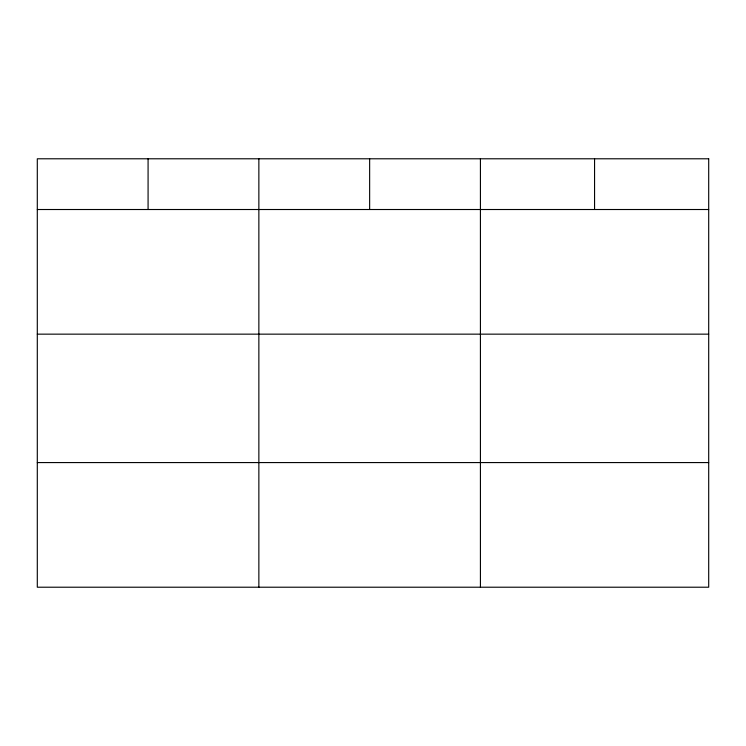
<?xml version="1.0" encoding="UTF-8"?>
<svg xmlns="http://www.w3.org/2000/svg" width="746" height="746" viewBox="0 0 746 746"><rect width="100%" height="100%" fill="white"/><g stroke="black" fill="none" stroke-linecap="round" stroke-linejoin="round"><path stroke-width="1.12" d="M37.3 209.514L708.7 209.514M37.3 334.152L708.7 334.152M37.3 462.576L708.7 462.576M594.562 158.786L594.562 209.514M480.424 158.786L480.424 587.214M369.643 158.786L369.643 209.514M258.862 158.786L258.862 587.214M148.081 158.786L148.081 209.514M708.7 158.786L37.3 158.786L37.3 587.214L708.7 587.214L708.7 158.786"/></g></svg>
